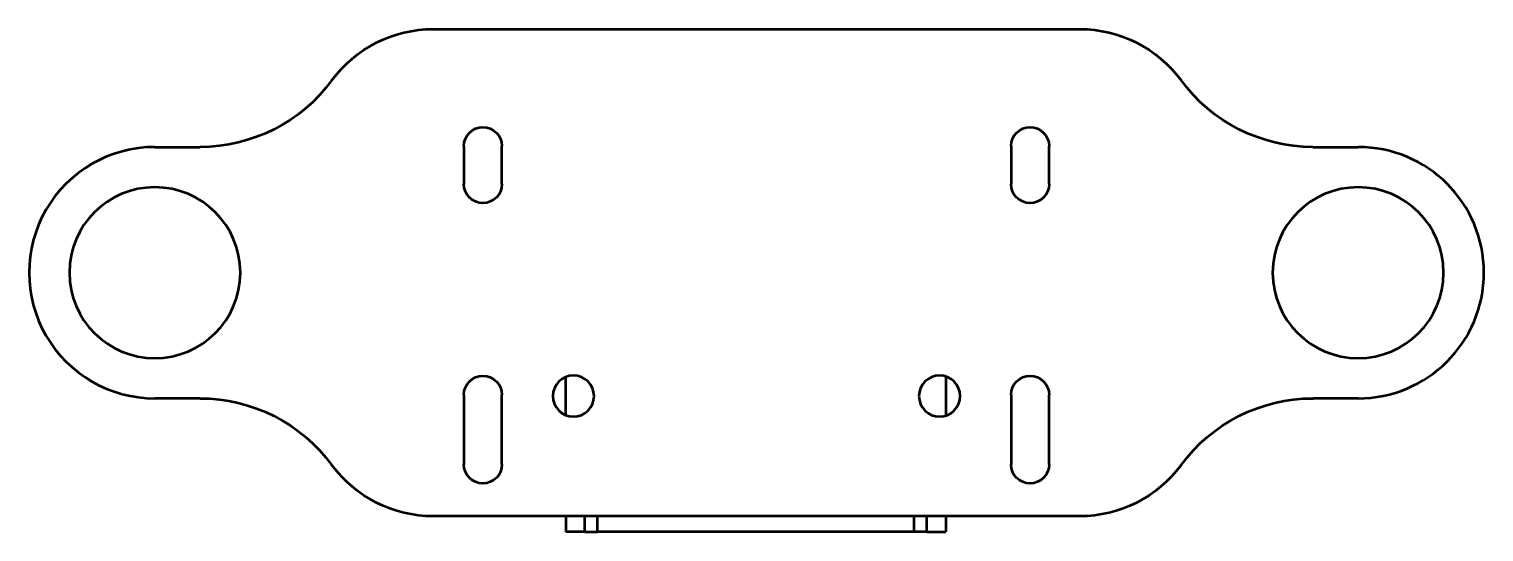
# Model space of a CAD drawing. Header units: millimetres. Extents: x 210.9 to 233.9, y 204.1 to 212.1.
import ezdxf

# ---------------------------------------------------------------- set-up
doc = ezdxf.new("R2010")
doc.units = ezdxf.units.MM
doc.header["$LTSCALE"] = 0.75
doc.layers.add('Visible', color=7, linetype='Continuous', lineweight=50)

msp = doc.modelspace()

# ---------------------------------------------------------------- linework, layer by layer
at = {"layer": 'Visible'}
for p, q in [((217.26279, 212.073858), (227.469417, 212.073858)), ((212.866015, 210.209854), (213.579, 210.209897)), ((217.745984, 210.223858), (217.745984, 209.623858)), ((218.345984, 209.623858), (218.345984, 210.223858)), ((226.385984, 210.223858), (226.385984, 209.623858)), ((226.985984, 209.623858), (226.985984, 210.223858)), ((231.153165, 210.209858), (231.865984, 210.209858)), ((219.355984, 205.971823), (219.355984, 206.575892)), ((225.355984, 206.58309), (225.355984, 205.964625)), ((217.745984, 206.293858), (217.745984, 205.193858)), ((218.345984, 205.193858), (218.345984, 206.293858)), ((226.385984, 206.293858), (226.385984, 205.193858)), ((226.985984, 205.193858), (226.985984, 206.293858)), ((213.578742, 206.237858), (212.865984, 206.237858)), ((231.866013, 206.237854), (231.153427, 206.237894)), ((227.469185, 204.373854), (217.26256, 204.373857)), ((219.355984, 204.373857), (219.355984, 204.126855)), ((219.655984, 204.126855), (219.655984, 204.373856)), ((219.855984, 204.126855), (219.855984, 204.373856)), ((224.855984, 204.126855), (224.855984, 204.373855)), ((225.055984, 204.126855), (225.055984, 204.373855)), ((225.355984, 204.373854), (225.355984, 204.126855)), ((219.655984, 204.126855), (219.355984, 204.126855)), ((219.655984, 204.126855), (219.855984, 204.126855)), ((224.855984, 204.126855), (219.855984, 204.126855)), ((225.055984, 204.126855), (224.855984, 204.126855)), ((225.055984, 204.126855), (225.355984, 204.126855))]:
    msp.add_line(p, q, dxfattribs=at)
at = {"layer": 'Visible', "extrusion": (0, 0, -1)}
for centre, radius in [((-212.865984, 208.223856), 1.35), ((-231.865984, 208.223856), 1.35), ((-219.475984, 206.273858), 0.325), ((-225.255984, 206.273858), 0.325)]:
    msp.add_circle(centre, radius, dxfattribs=at)
for centre, radius, start, end in [((-217.26279, 210.087435), 1.986423, 36.324073, 90), ((-227.469417, 210.087858), 1.986, 90, 143.679409), ((-213.578842, 212.795947), 2.58605, 216.324073, 269.996503), ((-231.153165, 212.795878), 2.58602, 270, 323.679409), ((-218.045984, 210.223858), 0.3, 0, 180), ((-226.685984, 210.223858), 0.3, 0, 180), ((-218.045984, 209.623858), 0.3, 180, 0), ((-226.685984, 209.623858), 0.3, 180, 0), ((-218.045984, 206.293858), 0.3, 0, 180), ((-226.685984, 206.293858), 0.3, 0, 180), ((-213.578742, 203.651697), 2.586161, 90, 143.678524), ((-231.153279, 203.651654), 2.58624, 36.323919, 90.003274), ((-217.262561, 206.359857), 1.986, 270.00002, 323.678524), ((-218.045984, 205.193858), 0.3, 180, 0), ((-226.685984, 205.193858), 0.3, 180, 0), ((-227.469186, 206.360258), 1.986404, 216.323919, 270.00002)]:
    msp.add_arc(centre, radius, start, end, dxfattribs=at)
at = {"layer": 'Visible'}
for centre, radius, start, end in [((212.865984, 208.223856), 1.985998, 89.99912, 270), ((231.865984, 208.223856), 1.986002, 270.000824, 90)]:
    msp.add_arc(centre, radius, start, end, dxfattribs=at)

doc.saveas('drawing.dxf')
